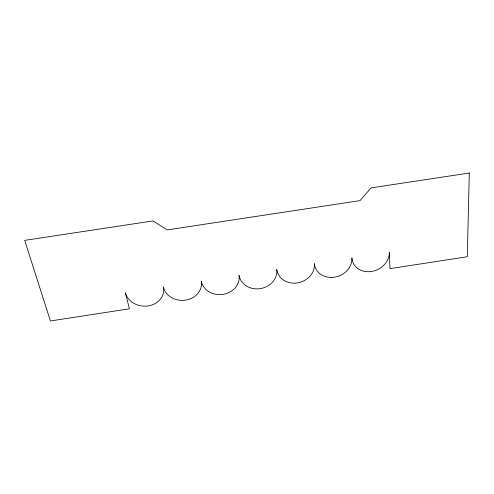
<?xml version="1.0" encoding="UTF-8"?>
<svg xmlns="http://www.w3.org/2000/svg" width="494" height="494" viewBox="0 0 494 494"><rect width="100%" height="100%" fill="white"/><g stroke="black" fill="none" stroke-linecap="round" stroke-linejoin="round"><path stroke-width="0.74" d="M469.3 173.024L467.281 256.732L389.951 268.65L389.346 252.187A19.229 16.339 -25.1 0 1 371.469 271.496A19.229 16.339 -25.1 0 1 351.901 257.936A19.136 16.481 -21 0 1 334.469 277.202A19.136 16.481 -21 0 1 314.369 263.703A19.081 16.586 -16.2 0 1 297.382 282.914A19.081 16.586 -16.2 0 1 276.751 269.477A19.081 16.648 -10.8 0 1 260.208 288.644A19.081 16.648 -10.8 0 1 239.04 275.269A19.13 16.66 -5.4 0 1 222.942 294.387A19.13 16.66 -5.4 0 1 201.243 281.074A19.235 16.629 -0.3 0 1 185.59 300.142A19.235 16.629 -0.3 0 1 163.353 286.897A19.39 16.561 4.1 0 1 148.157 305.916A19.39 16.561 4.1 0 1 125.377 292.726L129.416 308.799L50.413 320.976L24.7 240.362L153.004 220.929L167.213 229.901L359.947 200.644L371.136 187.893L469.3 173.024"/></g></svg>
